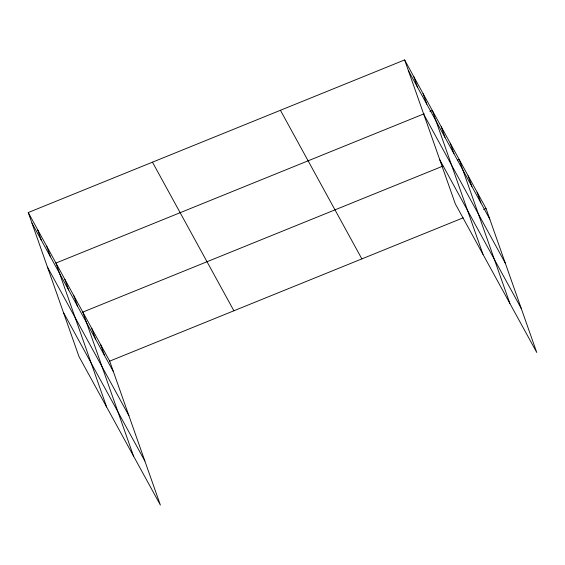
<?xml version="1.0" encoding="UTF-8"?>
<svg xmlns="http://www.w3.org/2000/svg" width="565" height="565" viewBox="0 0 565 565"><rect width="100%" height="100%" fill="white"/><g stroke="black" fill="none" stroke-linecap="round" stroke-linejoin="round"><path stroke-width="0.85" d="M28.25 212.532L109.688 361.134L160.375 505.068L78.938 356.466L28.25 212.532L404.625 59.932L486.062 208.534L536.75 352.468L455.312 203.866L404.625 59.932M424.145 113.77L55.942 263.057L106.63 406.991M429.859 111.453L432.317 110.458L483.004 254.391M442.847 166.124L82.815 312.092L133.502 456.026M457.551 160.163L459.19 159.5L509.877 303.433M109.688 361.134L463.18 217.815M483.612 209.53L486.062 208.534M408.347 70.505L489.784 219.107M423.849 114.518L505.287 263.12M439.817 159.86L521.255 308.462M280.424 110.288L361.861 258.89M152.451 162.169L233.889 310.771M31.972 223.097L113.41 371.699M47.474 267.111L128.905 415.713M63.442 312.452L144.873 461.054M477.107 192.192L480.829 202.757M468.145 175.842L471.867 186.415M450.227 143.15L453.949 153.722M441.272 126.807L444.994 137.373M423.086 93.621L426.808 104.186M413.855 76.776L417.577 87.349M100.732 344.784L104.454 355.357M91.77 328.442L95.492 339.007M73.853 295.749L77.575 306.315M64.897 279.4L68.619 289.972M46.711 246.213L50.433 256.785M37.481 229.369L41.203 239.941"/></g></svg>
